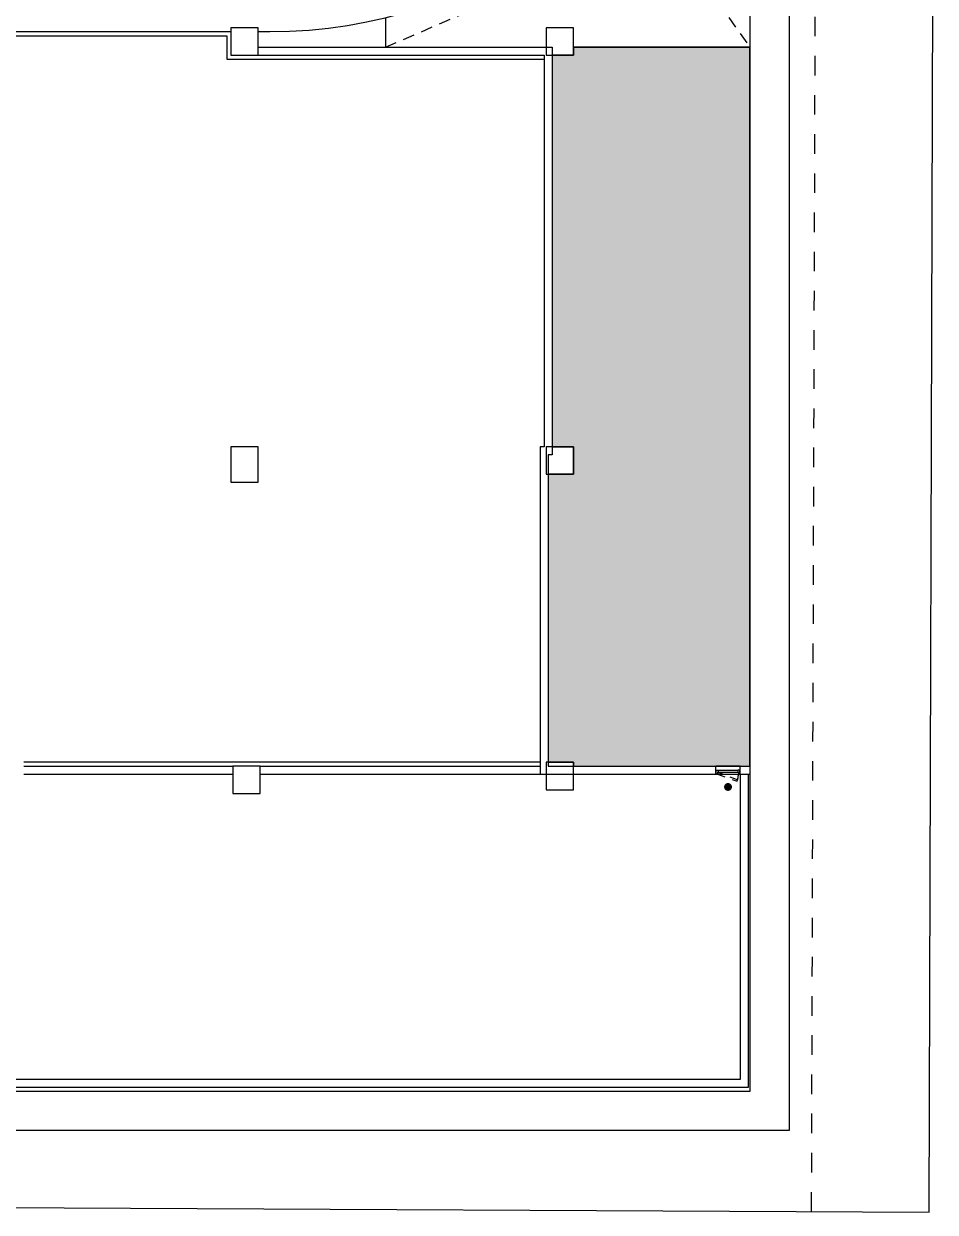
# Model space of a CAD drawing. Header units: millimetres. Extents: x -7718 to 414843, y 91724 to 341395.
# Drawn here: x 391220 to 414481, y 91724 to 122059 of the extents above; entities that cross this region are included whole.
import ezdxf

# ---------------------------------------------------------------- set-up
doc = ezdxf.new("R2010")
doc.units = ezdxf.units.MM
doc.header["$LTSCALE"] = 200
doc.header["$MEASUREMENT"] = 0
doc.linetypes.add('HID', pattern=[5, 3, -2])
doc.linetypes.add('HIDDEN', pattern=[2, 1, -1])
for name, color, linetype in [('e-plan', 9, 'CONTINUOUS'), ('FSD', 7, 'CONTINUOUS'), ('sol-252', 252, 'CONTINUOUS'), ('w1', 3, 'CONTINUOUS')]:
    doc.layers.add(name, color=color, linetype=linetype)

# ---------------------------------------------------------------- blocks, each defined once
blk = doc.blocks.new('fsd-dot')
at = {"layer": 'FSD', "const_width": 100}
blk.add_lwpolyline([(49, 11, -1), (-49, -11, -1)], format="xyb", close=True, dxfattribs=at)

msp = doc.modelspace()

# ---------------------------------------------------------------- hatches: boundary and pattern name
at = {"layer": 'sol-252'}
msp.add_hatch(color=256, dxfattribs=at).paths.add_polyline_path([(404703, 121259), (404703, 111259), (405253, 111259), (405253, 110559), (404603, 110559), (404603, 103209), (405253, 103209), (405253, 103109), (409753, 103109), (409753, 121459), (405253, 121459), (405253, 121259)])

# ---------------------------------------------------------------- linework, layer by layer
at = {"layer": 'e-plan'}
for p, q in [((409753, 181559), (409753, 94809)), ((410753, 180559), (410753, 93809)), ((414325, 91724), (414481, 142721)), ((400452, 122217), (400452, 121459)), ((405253, 121959), (404553, 121959)), ((404553, 121959), (404553, 121259)), ((405253, 121259), (405253, 121959)), ((389203, 121859), (396503, 121859)), ((389313, 121749), (396403, 121749)), ((396403, 121749), (396403, 121159)), ((397203, 121859), (397503, 121859)), ((397203, 121459), (404703, 121459)), ((404703, 121459), (404703, 111059)), ((405253, 121459), (409753, 121459)), ((409753, 121459), (405253, 121459)), ((405253, 121459), (405253, 121259)), ((409753, 103109), (409753, 121459)), ((396403, 121159), (404503, 121159)), ((397203, 121259), (404503, 121259)), ((404503, 121259), (404503, 111259)), ((404553, 121259), (405253, 121259)), ((404703, 121259), (404703, 111259)), ((405253, 121259), (404703, 121259)), ((404403, 111259), (404403, 102909)), ((404503, 111259), (404403, 111259)), ((405253, 111259), (404553, 111259)), ((404553, 111259), (404553, 110559)), ((404603, 111059), (404603, 103109)), ((404703, 111059), (404603, 111059)), ((404703, 111259), (405253, 111259)), ((405253, 111259), (405253, 110559)), ((405253, 110559), (405253, 111259)), ((404553, 110559), (405253, 110559)), ((405253, 110559), (404603, 110559)), ((404603, 110559), (404603, 103209)), ((404403, 103209), (391220, 103209)), ((405253, 103209), (404553, 103209)), ((404553, 103209), (404553, 102509)), ((404603, 103209), (405253, 103209)), ((405253, 103209), (405253, 103109)), ((405253, 102509), (405253, 103209)), ((391220, 103109), (396553, 103109)), ((391220, 102909), (396553, 102909)), ((397253, 103109), (404403, 103109)), ((397253, 102909), (404553, 102909)), ((404403, 102909), (409753, 102909)), ((404603, 103109), (409753, 103109)), ((405253, 103109), (409753, 103109)), ((409503, 103109), (408883, 103109)), ((408883, 102909), (408883, 103109)), ((408893, 102909), (408893, 103009)), ((408893, 103009), (408928, 103009)), ((408928, 102909), (408893, 102909)), ((408928, 103009), (408943, 103009)), ((408943, 102959), (408928, 102959)), ((408928, 102959), (408928, 102909)), ((408928, 102909), (409458, 102909)), ((408943, 103009), (409443, 103009)), ((408943, 103009), (408943, 102959)), ((408943, 102959), (409443, 102959)), ((409458, 103009), (409443, 103009)), ((409443, 103009), (409443, 102959)), ((409443, 102959), (409458, 102959)), ((409493, 103009), (409458, 103009)), ((409458, 102959), (409458, 102909)), ((409458, 102909), (409493, 102909)), ((409493, 102909), (409493, 103009)), ((409503, 102909), (409503, 103109)), ((409503, 102909), (409503, 95109)), ((409703, 102909), (409703, 94909)), ((404553, 102509), (405253, 102509)), ((409503, 95109), (379053, 95109)), ((409753, 94809), (323703, 94809)), ((409703, 94909), (372753, 94909)), ((410753, 93809), (322703, 93809)), ((319396, 92222), (414325, 91724))]:
    msp.add_line(p, q, dxfattribs=at)
at = {"layer": 'e-plan', "linetype": 'HIDDEN', "ltscale": 2.5}
msp.add_line((411325, 91740), (411481, 142730), dxfattribs=at)
at = {"layer": 'e-plan', "linetype": 'HID', "ltscale": 0.5}
for p, q in [((406608, 125890), (409753, 121459)), ((400452, 121459), (409753, 125493))]:
    msp.add_line(p, q, dxfattribs=at)
at = {"layer": 'e-plan', "linetype": 'HIDDEN'}
for p, q in [((408942, 102946), (408928, 102909)), ((408928, 102909), (409424, 102724)), ((409437, 102762), (408942, 102946)), ((409424, 102724), (409437, 102762))]:
    msp.add_line(p, q, dxfattribs=at)
at = {"layer": 'e-plan'}
for points in [[(397203, 121959), (396503, 121959), (396503, 121259), (397203, 121259), (397203, 121959)], [(397203, 110359), (397203, 111259), (396503, 111259), (396503, 110359), (397203, 110359)], [(397253, 103109), (396553, 103109), (396553, 102409), (397253, 102409), (397253, 103109)]]:
    msp.add_lwpolyline(points, dxfattribs=at)
msp.add_arc((397503, 134159), 12300, 270, 342.4936, dxfattribs=at)
at = {"layer": 'e-plan', "linetype": 'HIDDEN'}
msp.add_arc((408928, 102909), 530, 339.6124, 0, dxfattribs=at)

# ---------------------------------------------------------------- block references
at = {"layer": 'w1', "color": 7, "rotation": 128.0000108657781}
msp.add_blockref('fsd-dot', (409193, 102579), dxfattribs=at)

doc.saveas('drawing.dxf')
